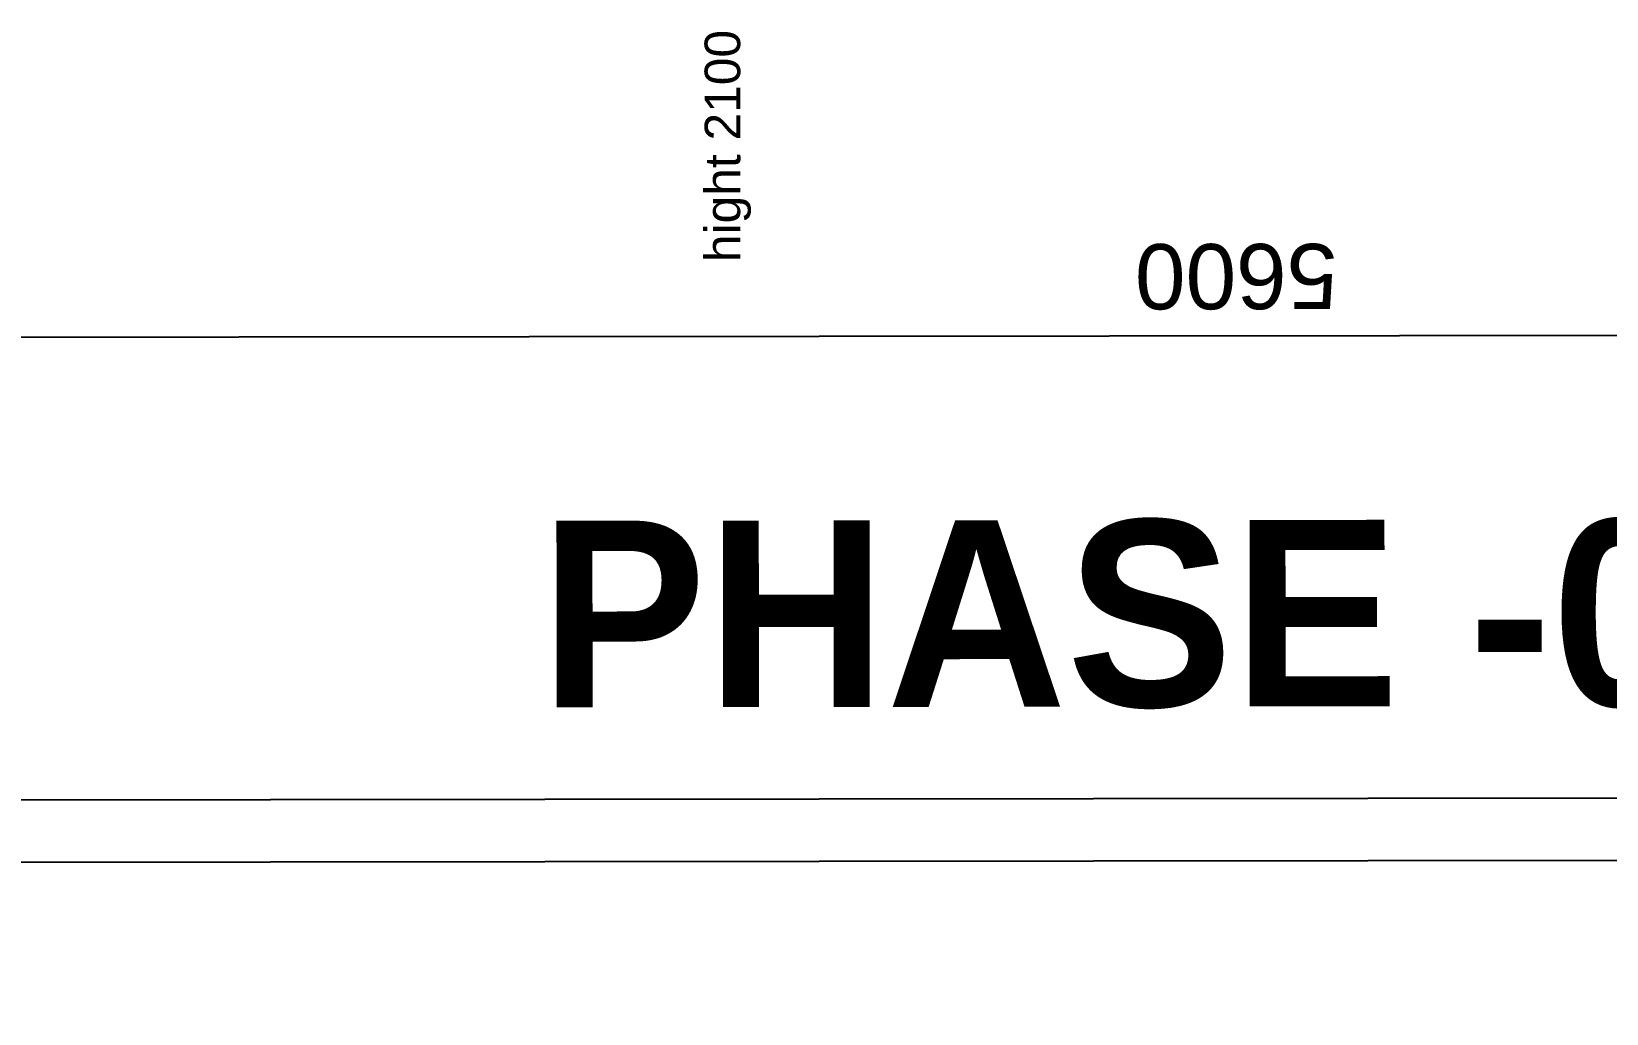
# Model space of a CAD drawing. Header units: feet. Extents: x -99009 to 3252343, y -11094690 to 9035152.
# Drawn here: x 2420229 to 2422762, y -1928554 to -1926975 of the extents above; entities that cross this region are included whole.
import ezdxf

# ---------------------------------------------------------------- set-up
doc = ezdxf.new("R2010")
doc.units = ezdxf.units.FT
doc.layers.add('1', color=1, linetype='Continuous')
doc.styles.add('Arial$001H0', font='arial.ttf')
doc.styles.get("Standard").update_dxf_attribs({"font": 'GOTHICB.TTF'})

# ---------------------------------------------------------------- blocks, each defined once
blk = doc.blocks.new('GG')
blk.add_lwpolyline([(405.95, 165.68), (405.95, 445.68), (830.95, 445.68), (830.95, 165.68)], close=True)
at = {"color": 7, "style": 'Arial$001H0'}
blk.add_text('hight 2100', height=2.862, dxfattribs=at).set_placement((411.95, 335.33))
blk.add_text('5600', height=5.243, rotation=90, dxfattribs=at).set_placement((413.36, 287.32))

msp = doc.modelspace()

# ---------------------------------------------------------------- linework, layer by layer
for p, q in [((2432963.28725, -1928196.69241), (2417963.29692, -1928213.7229)), ((2433063.40073, -1928296.57881), (2417963.41046, -1928313.72284))]:
    msp.add_line(p, q)
at = {"layer": '1'}
msp.add_arc((2520410.24778, -1978395.99612), 100000, 84.1346387202, 194.3871675539, dxfattribs=at)

# ---------------------------------------------------------------- block references
at = {"xscale": 20.00000668694215, "yscale": 20.00000668694215, "zscale": 20.00000668694215, "rotation": 90.06505171407352}
msp.add_blockref('GG', (2428085.31376, -1935577.16139), dxfattribs=at)

# ---------------------------------------------------------------- texts
at = {"transparency": 33554684, "insert": (2421047.00606, -1928066.07189), "char_height": 300, "width": 4624.1165638, "attachment_point": 7, "rotation": 0.06505171}
msp.add_mtext('{PHASE -02}', dxfattribs=at)

doc.saveas('drawing.dxf')
